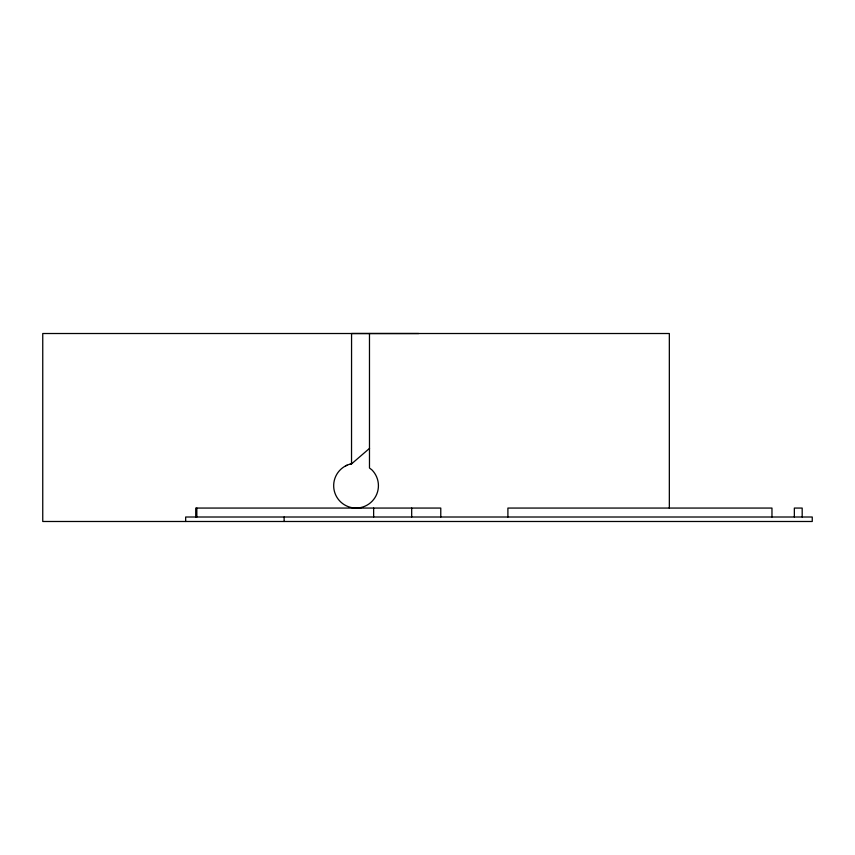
<?xml version="1.0" encoding="UTF-8"?>
<svg xmlns="http://www.w3.org/2000/svg" width="855" height="855" viewBox="0 0 855 855"><rect width="100%" height="100%" fill="white"/><g stroke="black" fill="none" stroke-linecap="round" stroke-linejoin="round"><path stroke-width="1.28" d="M369.574 448.33L351.523 463.902L350.251 464.073A22.38 22.38 0 0 0 335.769 495.141A22.38 22.38 0 0 0 368.879 504.012A22.38 22.38 0 0 0 371.872 469.855L369.478 468.016L369.478 333.514M345.495 465.943L347.098 465.195M350.251 464.073L351.533 463.902L351.565 333.514L418.704 333.525M358.234 507.956L360.885 507.966M802.182 517.008L802.182 508.062L794.348 508.062L794.348 517.008M771.969 517.008L771.969 508.062L507.902 508.062L507.902 517.008M669.337 508.159L669.337 333.514L42.75 333.514L42.75 521.486L812.25 521.486L812.25 517.008L185.663 517.008L185.663 521.486M440.774 517.008L440.774 508.062L195.731 508.062L195.731 517.008M411.683 508.062L411.683 517.008M373.635 508.062L373.635 517.008M284.127 517.008L284.127 521.486M196.842 508.062L196.842 517.008"/></g></svg>
